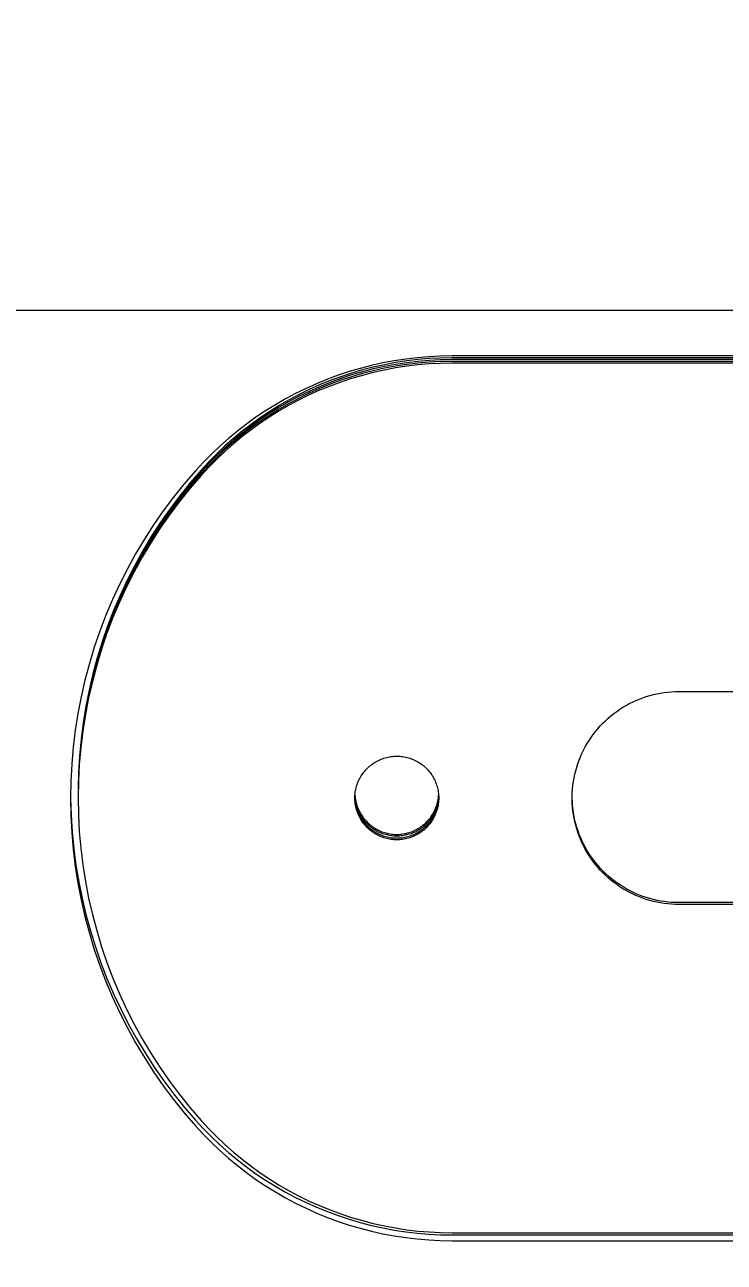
# Model space of a CAD drawing. Header units: inches. Extents: x -10 to 196, y -2 to 124.
# Drawn here: x 55.49 to 57.296, y 109.433 to 112.628 of the extents above; entities that cross this region are included whole.
import ezdxf

# ---------------------------------------------------------------- set-up
doc = ezdxf.new("R2010")
doc.units = ezdxf.units.IN
doc.layers.add('ZANO_R', color=7, linetype='Continuous', lineweight=0)
doc.layers.add('ZANO_W', color=1, linetype='Continuous', lineweight=0)
doc.styles.get("Standard").update_dxf_attribs({"font": 'arial.ttf'})
doc.dimstyles.new('amerykanie', dxfattribs={"dimtxt": 50, "dimasz": 50, "dimexe": 0.5, "dimexo": 0.5, "dimgap": 1, "dimtad": 1, "dimdec": 0, "dimzin": 0, "dimlunit": 5, "dimtxsty": 'Standard', "dimcen": 0.09, "dimclrd": 1, "dimclre": 1, "dimclrt": 1, "dimazin": 0, "dimtfac": 1, "dimtdec": 0, "dimtmove": 0, "dimatfit": 3, "dimfxl": 1, "dimtzin": 0, "dimarcsym": 1})

# ---------------------------------------------------------------- blocks, each defined once
blk = doc.blocks.new('*D387')
at = {"layer": 'ZANO_W', "color": 1, "lineweight": -2}
blk.add_arc((159.9897, 95.288), 5.9376, 93.97094, 170.33898, dxfattribs=at)
at = {"layer": 'ZANO_W', "color": 1}
for points in [[(159.576, 101.0448), (159.581, 101.3781), (160.5784, 101.1964)], [(153.9702, 96.2985), (154.3023, 96.2704), (154.052, 95.288)]]:
    blk.add_solid(points, dxfattribs=at)
at = {"layer": 'ZANO_W', "color": 1, "insert": (155.1052, 100.6833), "char_height": 1.625, "attachment_point": 5, "rotation": 42.155}
blk.add_mtext("95%%d41'", dxfattribs=at)

msp = doc.modelspace()

# ---------------------------------------------------------------- linework, layer by layer
at = {"layer": 'ZANO_R'}
for p, q in [((54.09893, 111.89152), (57.54012, 111.89152)), ((56.56261, 111.77243), (56.53274, 111.77093)), ((56.59251, 111.77293), (56.56261, 111.77243)), ((61.19031, 111.77293), (56.59251, 111.77293)), ((56.35615, 111.74094), (56.32747, 111.73249)), ((56.38511, 111.74841), (56.35615, 111.74094)), ((56.38972, 111.74415), (56.3614, 111.73685)), ((56.38972, 111.73952), (56.3614, 111.73222)), ((56.4143, 111.7549), (56.38511, 111.74841)), ((56.41826, 111.7505), (56.38972, 111.74415)), ((56.41826, 111.74587), (56.38972, 111.73952)), ((56.41826, 111.74123), (56.38972, 111.73489)), ((56.44369, 111.7604), (56.4143, 111.7549)), ((56.447, 111.75588), (56.41826, 111.7505)), ((56.447, 111.75125), (56.41826, 111.74587)), ((56.447, 111.74662), (56.41826, 111.74123)), ((56.447, 111.74198), (56.41826, 111.7366)), ((56.47325, 111.76491), (56.44369, 111.7604)), ((56.4759, 111.76029), (56.447, 111.75588)), ((56.4759, 111.75566), (56.447, 111.75125)), ((56.4759, 111.75103), (56.447, 111.74662)), ((56.4759, 111.74639), (56.447, 111.74198)), ((56.50295, 111.76842), (56.47325, 111.76491)), ((56.50494, 111.76373), (56.4759, 111.76029)), ((56.50494, 111.75909), (56.4759, 111.75566)), ((56.50494, 111.75446), (56.4759, 111.75103)), ((56.50494, 111.74982), (56.4759, 111.74639)), ((56.53274, 111.77093), (56.50295, 111.76842)), ((56.53407, 111.76618), (56.50494, 111.76373)), ((56.53407, 111.76154), (56.50494, 111.75909)), ((56.53407, 111.75691), (56.50494, 111.75446)), ((56.53407, 111.75228), (56.50494, 111.74982)), ((56.56327, 111.76765), (56.53407, 111.76618)), ((56.56327, 111.76301), (56.53407, 111.76154)), ((56.56327, 111.75838), (56.53407, 111.75691)), ((56.56327, 111.75375), (56.53407, 111.75228)), ((56.59251, 111.76813), (56.56327, 111.76765)), ((56.59251, 111.7635), (56.56327, 111.76301)), ((56.59251, 111.75886), (56.56327, 111.75838)), ((56.59251, 111.75423), (56.56327, 111.75375)), ((61.19031, 111.76813), (56.59251, 111.76813)), ((61.19031, 111.7635), (56.59251, 111.7635)), ((61.19031, 111.75886), (56.59251, 111.75886)), ((61.19031, 111.75423), (56.59251, 111.75423)), ((56.27103, 111.71273), (56.24334, 111.70144)), ((56.27817, 111.70927), (56.2511, 111.69823)), ((56.29908, 111.72309), (56.27103, 111.71273)), ((56.3056, 111.7194), (56.27817, 111.70927)), ((56.3056, 111.71476), (56.27817, 111.70464)), ((56.3056, 111.71013), (56.27817, 111.7)), ((56.32747, 111.73249), (56.29908, 111.72309)), ((56.33336, 111.72859), (56.3056, 111.7194)), ((56.33336, 111.72396), (56.3056, 111.71476)), ((56.33336, 111.71933), (56.3056, 111.71013)), ((56.33336, 111.71469), (56.3056, 111.7055)), ((56.3614, 111.73685), (56.33336, 111.72859)), ((56.3614, 111.73222), (56.33336, 111.72396)), ((56.3614, 111.72758), (56.33336, 111.71933)), ((56.3614, 111.72295), (56.33336, 111.71469)), ((56.38972, 111.73489), (56.3614, 111.72758)), ((56.38972, 111.73025), (56.3614, 111.72295)), ((56.41826, 111.7366), (56.38972, 111.73025)), ((56.18918, 111.67608), (56.16278, 111.66204)), ((56.21605, 111.68921), (56.18918, 111.67608)), ((56.22441, 111.68627), (56.19815, 111.67343)), ((56.22441, 111.68164), (56.19815, 111.6688)), ((56.22441, 111.67701), (56.19815, 111.66416)), ((56.24334, 111.70144), (56.21605, 111.68921)), ((56.2511, 111.69823), (56.22441, 111.68627)), ((56.2511, 111.69359), (56.22441, 111.68164)), ((56.2511, 111.68896), (56.22441, 111.67701)), ((56.2511, 111.68433), (56.22441, 111.67237)), ((56.27817, 111.70464), (56.2511, 111.69359)), ((56.27817, 111.7), (56.2511, 111.68896)), ((56.27817, 111.69537), (56.2511, 111.68433)), ((56.3056, 111.7055), (56.27817, 111.69537)), ((56.13686, 111.64713), (56.11146, 111.63135)), ((56.14699, 111.64512), (56.12215, 111.62969)), ((56.16278, 111.66204), (56.13686, 111.64713)), ((56.17233, 111.65971), (56.14699, 111.64512)), ((56.17233, 111.65508), (56.14699, 111.64049)), ((56.17233, 111.65044), (56.14699, 111.63586)), ((56.17233, 111.64581), (56.14699, 111.63122)), ((56.19815, 111.67343), (56.17233, 111.65971)), ((56.19815, 111.6688), (56.17233, 111.65508)), ((56.19815, 111.66416), (56.17233, 111.65044)), ((56.19815, 111.65953), (56.17233, 111.64581)), ((56.22441, 111.67237), (56.19815, 111.65953)), ((56.08661, 111.61472), (56.06233, 111.59726)), ((56.09785, 111.61344), (56.07411, 111.59637)), ((56.11146, 111.63135), (56.08661, 111.61472)), ((56.12215, 111.62969), (56.09785, 111.61344)), ((56.12215, 111.62506), (56.09785, 111.6088)), ((56.12215, 111.62043), (56.09785, 111.60417)), ((56.12215, 111.61579), (56.09785, 111.59953)), ((56.14699, 111.64049), (56.12215, 111.62506)), ((56.14699, 111.63586), (56.12215, 111.62043)), ((56.14699, 111.63122), (56.12215, 111.61579)), ((56.06233, 111.59726), (56.03865, 111.579)), ((56.07411, 111.59637), (56.05096, 111.57851)), ((56.07411, 111.59173), (56.05096, 111.57387)), ((56.07411, 111.5871), (56.05096, 111.56924)), ((56.07411, 111.58247), (56.05096, 111.56461)), ((56.09785, 111.6088), (56.07411, 111.59173)), ((56.09785, 111.60417), (56.07411, 111.5871)), ((56.09785, 111.59953), (56.07411, 111.58247)), ((56.0156, 111.55994), (55.99321, 111.54012)), ((56.02842, 111.55988), (56.00653, 111.5405)), ((56.02842, 111.55524), (56.00653, 111.53587)), ((56.02842, 111.55061), (56.00653, 111.53123)), ((56.03865, 111.579), (56.0156, 111.55994)), ((56.05096, 111.57851), (56.02842, 111.55988)), ((56.05096, 111.57387), (56.02842, 111.55524)), ((56.05096, 111.56924), (56.02842, 111.55061)), ((56.05096, 111.56461), (56.02842, 111.54598)), ((55.9715, 111.51956), (55.95049, 111.49828)), ((55.9853, 111.5204), (55.96476, 111.49959)), ((55.9853, 111.51576), (55.96476, 111.49495)), ((55.99321, 111.54012), (55.9715, 111.51956)), ((56.00653, 111.5405), (55.9853, 111.5204)), ((56.00653, 111.53587), (55.9853, 111.51576)), ((56.00653, 111.53123), (55.9853, 111.51113)), ((56.00653, 111.5266), (55.9853, 111.50649)), ((56.02842, 111.54598), (56.00653, 111.5266)), ((55.95049, 111.49828), (55.93022, 111.4763)), ((55.96476, 111.49959), (55.94493, 111.4781)), ((55.96476, 111.49495), (55.94493, 111.47346)), ((55.96476, 111.49032), (55.94493, 111.46883)), ((55.96476, 111.48569), (55.94493, 111.4642)), ((55.9853, 111.51113), (55.96476, 111.49032)), ((55.9853, 111.50649), (55.96476, 111.48569)), ((55.93022, 111.4763), (55.90146, 111.44292)), ((55.94493, 111.4642), (55.91663, 111.43133)), ((55.94493, 111.4781), (55.91692, 111.44557)), ((55.94493, 111.47346), (55.9174, 111.44151)), ((55.94493, 111.46883), (55.91851, 111.4382)), ((55.90146, 111.44292), (55.87389, 111.40856)), ((55.91663, 111.43133), (55.88947, 111.3975)), ((55.91692, 111.44557), (55.89003, 111.41209)), ((55.9174, 111.44151), (55.89096, 111.40865)), ((55.91851, 111.4382), (55.89309, 111.40673)), ((55.87389, 111.40856), (55.84752, 111.37327)), ((55.88947, 111.3975), (55.86351, 111.36275)), ((55.89003, 111.41209), (55.86431, 111.37772)), ((55.89096, 111.40865), (55.86564, 111.37492)), ((55.89309, 111.40673), (55.8687, 111.37445)), ((55.84752, 111.37327), (55.82239, 111.33708)), ((55.86351, 111.36275), (55.83877, 111.32712)), ((55.86431, 111.37772), (55.83978, 111.34248)), ((55.86564, 111.37492), (55.84147, 111.34035)), ((55.8687, 111.37445), (55.84536, 111.34141)), ((55.82239, 111.33708), (55.79853, 111.30005)), ((55.83877, 111.32712), (55.81528, 111.29066)), ((55.83978, 111.34248), (55.81648, 111.30642)), ((55.84147, 111.34035), (55.81848, 111.30499)), ((55.84536, 111.34141), (55.8231, 111.30763)), ((55.79853, 111.30005), (55.77597, 111.26221)), ((55.81648, 111.30642), (55.79442, 111.26958)), ((55.81848, 111.30499), (55.79669, 111.26887)), ((55.8231, 111.30763), (55.80194, 111.27315)), ((55.77597, 111.26221), (55.75474, 111.2236)), ((55.79442, 111.26958), (55.77365, 111.23201)), ((55.79669, 111.26887), (55.77613, 111.23204)), ((55.80194, 111.27315), (55.78191, 111.23801)), ((55.81528, 111.29066), (55.79307, 111.2534)), ((55.77365, 111.23201), (55.75417, 111.19375)), ((55.77613, 111.23204), (55.75683, 111.19454)), ((55.79307, 111.2534), (55.77216, 111.21539)), ((55.7815, 111.23726), (55.77508, 111.2254)), ((55.78191, 111.23801), (55.7815, 111.23726)), ((55.75474, 111.2236), (55.73485, 111.18429)), ((55.77216, 111.21539), (55.75258, 111.17668)), ((55.77483, 111.22494), (55.75684, 111.18989)), ((55.77508, 111.2254), (55.77483, 111.22494)), ((55.73485, 111.18429), (55.71634, 111.14431)), ((55.75258, 111.17668), (55.73436, 111.13732)), ((55.75417, 111.19375), (55.73602, 111.15484)), ((55.75683, 111.19454), (55.7388, 111.1564)), ((55.75684, 111.18989), (55.73996, 111.1543)), ((55.71634, 111.14431), (55.69923, 111.10371)), ((55.73436, 111.13732), (55.71751, 111.09735)), ((55.73602, 111.15484), (55.71921, 111.11534)), ((55.7388, 111.1564), (55.72207, 111.11769)), ((55.73996, 111.1543), (55.72421, 111.11819)), ((55.69923, 111.10371), (55.68354, 111.06255)), ((55.71921, 111.11534), (55.70377, 111.07528)), ((55.72207, 111.11769), (55.70665, 111.07843)), ((55.72421, 111.11819), (55.7096, 111.08161)), ((55.70377, 111.07528), (55.68971, 111.03471)), ((55.70665, 111.07843), (55.69256, 111.03867)), ((55.71751, 111.09735), (55.70206, 111.05682)), ((55.70493, 111.06917), (55.70455, 111.06813)), ((55.7096, 111.08161), (55.70493, 111.06917)), ((55.68354, 111.06255), (55.66929, 111.02086)), ((55.69256, 111.03867), (55.67982, 110.99846)), ((55.70206, 111.05682), (55.68803, 111.01577)), ((55.69492, 111.04102), (55.6906, 111.02817)), ((55.69523, 111.04192), (55.69492, 111.04102)), ((55.69966, 111.0546), (55.69523, 111.04192)), ((55.70001, 111.05559), (55.69966, 111.0546)), ((55.70455, 111.06813), (55.70001, 111.05559)), ((55.66929, 111.02086), (55.65649, 110.9787)), ((55.68803, 111.01577), (55.67542, 110.97427)), ((55.68971, 111.03471), (55.67706, 110.99369)), ((55.68592, 111.0137), (55.68181, 111.00045)), ((55.68613, 111.01435), (55.68592, 111.0137)), ((55.69034, 111.02738), (55.68613, 111.01435)), ((55.6906, 111.02817), (55.69034, 111.02738)), ((55.65649, 110.9787), (55.64515, 110.93613)), ((55.67542, 110.97427), (55.66427, 110.93235)), ((55.67706, 110.99369), (55.66581, 110.95225)), ((55.67982, 110.99846), (55.66845, 110.95784)), ((55.67764, 110.98647), (55.66984, 110.95854)), ((55.68166, 110.99997), (55.67764, 110.98647)), ((55.68181, 111.00045), (55.68166, 110.99997)), ((55.66581, 110.95225), (55.656, 110.91045)), ((55.66845, 110.95784), (55.65844, 110.91687)), ((55.66984, 110.95854), (55.66084, 110.92269)), ((55.64515, 110.93613), (55.63531, 110.89319)), ((55.656, 110.91045), (55.64762, 110.86835)), ((55.65844, 110.91687), (55.64983, 110.87558)), ((55.66084, 110.92269), (55.6529, 110.8866)), ((55.66427, 110.93235), (55.65457, 110.89007)), ((55.63531, 110.89319), (55.62695, 110.84993)), ((55.6529, 110.8866), (55.64604, 110.85028)), ((55.65457, 110.89007), (55.64634, 110.84748)), ((57.05073, 110.87522), (57.05923, 110.87948)), ((57.05923, 110.87948), (57.06787, 110.88343)), ((57.06787, 110.88343), (57.07664, 110.88709)), ((57.07664, 110.88709), (57.08553, 110.89044)), ((57.08553, 110.89044), (57.09454, 110.89348)), ((57.09454, 110.89348), (57.10364, 110.8962)), ((57.10364, 110.8962), (57.11284, 110.89861)), ((57.11284, 110.89861), (57.12211, 110.9007)), ((57.12211, 110.9007), (57.13144, 110.90247)), ((57.13144, 110.90247), (57.14084, 110.90391)), ((57.14084, 110.90391), (57.15027, 110.90503)), ((57.15027, 110.90503), (57.15974, 110.90582)), ((57.15974, 110.90582), (57.16924, 110.90629)), ((57.16924, 110.90629), (57.17874, 110.90642)), ((57.17874, 110.90642), (60.60408, 110.90642)), ((55.62695, 110.84993), (55.6201, 110.80641)), ((55.64634, 110.84748), (55.6396, 110.80463)), ((55.64604, 110.85028), (55.64025, 110.81377)), ((55.64762, 110.86835), (55.64069, 110.82597)), ((55.64983, 110.87558), (55.64261, 110.83402)), ((57.00327, 110.84379), (57.01071, 110.84971)), ((57.01071, 110.84971), (57.01835, 110.85536)), ((57.01835, 110.85536), (57.02618, 110.86074)), ((57.02618, 110.86074), (57.0342, 110.86585)), ((57.0342, 110.86585), (57.04238, 110.87068)), ((57.04238, 110.87068), (57.05073, 110.87522)), ((55.64069, 110.82597), (55.63522, 110.78339)), ((55.64025, 110.81377), (55.63554, 110.77711)), ((55.64261, 110.83402), (55.63679, 110.79224)), ((56.96937, 110.81058), (56.97568, 110.81768)), ((56.97568, 110.81768), (56.98224, 110.82457)), ((56.98224, 110.82457), (56.98902, 110.83122)), ((56.98902, 110.83122), (56.99604, 110.83763)), ((56.99604, 110.83763), (57.00327, 110.84379)), ((55.6201, 110.80641), (55.61477, 110.76268)), ((55.63522, 110.78339), (55.63122, 110.74065)), ((55.63679, 110.79224), (55.63239, 110.7503)), ((55.6396, 110.80463), (55.63435, 110.76157)), ((56.94669, 110.78011), (56.95196, 110.78802)), ((56.95196, 110.78802), (56.9575, 110.79574)), ((56.9575, 110.79574), (56.96331, 110.80326)), ((56.96331, 110.80326), (56.96937, 110.81058)), ((55.61477, 110.76268), (55.61095, 110.71879)), ((55.63239, 110.7503), (55.6294, 110.70822)), ((55.63435, 110.76157), (55.63059, 110.71836)), ((55.63554, 110.77711), (55.63192, 110.74033)), ((56.92842, 110.7468), (56.93255, 110.75536)), ((56.93255, 110.75536), (56.93698, 110.76377)), ((56.93698, 110.76377), (56.94169, 110.77202)), ((56.94169, 110.77202), (56.94669, 110.78011)), ((55.61095, 110.71879), (55.60866, 110.67479)), ((55.63059, 110.71836), (55.62834, 110.67504)), ((55.63122, 110.74065), (55.62868, 110.69779)), ((55.6304, 110.72022), (55.6298, 110.71067)), ((55.63077, 110.72551), (55.6304, 110.72022)), ((55.63143, 110.73426), (55.63077, 110.72551)), ((55.63192, 110.74033), (55.63143, 110.73426)), ((56.38088, 110.71437), (56.38382, 110.71674)), ((56.38382, 110.71674), (56.38683, 110.71901)), ((56.38683, 110.71901), (56.38992, 110.72117)), ((56.38992, 110.72117), (56.39309, 110.72322)), ((56.39309, 110.72322), (56.39632, 110.72516)), ((56.39632, 110.72516), (56.39962, 110.72698)), ((56.39962, 110.72698), (56.40299, 110.72869)), ((56.40299, 110.72869), (56.40641, 110.73028)), ((56.40641, 110.73028), (56.40988, 110.73176)), ((56.40988, 110.73176), (56.4134, 110.7331)), ((56.4134, 110.7331), (56.41697, 110.73433)), ((56.41697, 110.73433), (56.42058, 110.73543)), ((56.42058, 110.73543), (56.42422, 110.7364)), ((56.42422, 110.7364), (56.4279, 110.73725)), ((56.4279, 110.73725), (56.4316, 110.73797)), ((56.4316, 110.73797), (56.43532, 110.73856)), ((56.43532, 110.73856), (56.43907, 110.73902)), ((56.43907, 110.73902), (56.44283, 110.73935)), ((56.44283, 110.73935), (56.44659, 110.73954)), ((56.44659, 110.73954), (56.45036, 110.73961)), ((56.45036, 110.73961), (56.45413, 110.73954)), ((56.45413, 110.73954), (56.4579, 110.73935)), ((56.4579, 110.73935), (56.46166, 110.73902)), ((56.46166, 110.73902), (56.4654, 110.73856)), ((56.4654, 110.73856), (56.46913, 110.73797)), ((56.46913, 110.73797), (56.47283, 110.73725)), ((56.47283, 110.73725), (56.47651, 110.7364)), ((56.47651, 110.7364), (56.48015, 110.73543)), ((56.48015, 110.73543), (56.48376, 110.73433)), ((56.48376, 110.73433), (56.48732, 110.7331)), ((56.48732, 110.7331), (56.49085, 110.73176)), ((56.49085, 110.73176), (56.49432, 110.73028)), ((56.49432, 110.73028), (56.49774, 110.72869)), ((56.49774, 110.72869), (56.5011, 110.72698)), ((56.5011, 110.72698), (56.5044, 110.72516)), ((56.5044, 110.72516), (56.50764, 110.72322)), ((56.50764, 110.72322), (56.5108, 110.72117)), ((56.5108, 110.72117), (56.5139, 110.71901)), ((56.5139, 110.71901), (56.51691, 110.71674)), ((56.51691, 110.71674), (56.51985, 110.71437)), ((56.91493, 110.71129), (56.91784, 110.72034)), ((56.91784, 110.72034), (56.92106, 110.72928)), ((56.92106, 110.72928), (56.92459, 110.73811)), ((56.92459, 110.73811), (56.92842, 110.7468)), ((55.62868, 110.69779), (55.62762, 110.65487)), ((55.6294, 110.70822), (55.62784, 110.66607)), ((55.62883, 110.69217), (55.62838, 110.68095)), ((55.629, 110.69582), (55.62883, 110.69217)), ((55.62954, 110.70618), (55.629, 110.69582)), ((55.6298, 110.71067), (55.62954, 110.70618)), ((56.35487, 110.68237), (56.35671, 110.68566)), ((56.35671, 110.68566), (56.35866, 110.68889)), ((56.35866, 110.68889), (56.36072, 110.69205)), ((56.36072, 110.69205), (56.36289, 110.69514)), ((56.36289, 110.69514), (56.36516, 110.69815)), ((56.36516, 110.69815), (56.36754, 110.70107)), ((56.36754, 110.70107), (56.37002, 110.70392)), ((56.37002, 110.70392), (56.3726, 110.70667)), ((56.3726, 110.70667), (56.37527, 110.70933)), ((56.37527, 110.70933), (56.37803, 110.7119)), ((56.37803, 110.7119), (56.38088, 110.71437)), ((56.51985, 110.71437), (56.5227, 110.7119)), ((56.5227, 110.7119), (56.52546, 110.70933)), ((56.52546, 110.70933), (56.52813, 110.70667)), ((56.52813, 110.70667), (56.53071, 110.70392)), ((56.53071, 110.70392), (56.53319, 110.70107)), ((56.53319, 110.70107), (56.53556, 110.69815)), ((56.53556, 110.69815), (56.53784, 110.69514)), ((56.53784, 110.69514), (56.54001, 110.69205)), ((56.54001, 110.69205), (56.54207, 110.68889)), ((56.54207, 110.68889), (56.54402, 110.68566)), ((56.54402, 110.68566), (56.54585, 110.68237)), ((56.9081, 110.68363), (56.91005, 110.69293)), ((56.91005, 110.69293), (56.91233, 110.70215)), ((56.91233, 110.70215), (56.91493, 110.71129)), ((55.60866, 110.67479), (55.6079, 110.63074)), ((55.62834, 110.67504), (55.62758, 110.63167)), ((55.6278, 110.66419), (55.62766, 110.65487)), ((55.62829, 110.67817), (55.62784, 110.66144)), ((55.62794, 110.66607), (55.62784, 110.66144)), ((55.62838, 110.68095), (55.62829, 110.67817)), ((56.34379, 110.65043), (56.34452, 110.65413)), ((56.34452, 110.65413), (56.34538, 110.6578)), ((56.34538, 110.6578), (56.34636, 110.66144)), ((56.34636, 110.66144), (56.34747, 110.66505)), ((56.34747, 110.66505), (56.34871, 110.66861)), ((56.34871, 110.66861), (56.35007, 110.67213)), ((56.35007, 110.67213), (56.35155, 110.6756)), ((56.35155, 110.6756), (56.35315, 110.67901)), ((56.35315, 110.67901), (56.35487, 110.68237)), ((56.54585, 110.68237), (56.54757, 110.67901)), ((56.54757, 110.67901), (56.54918, 110.6756)), ((56.54918, 110.6756), (56.55066, 110.67213)), ((56.55066, 110.67213), (56.55202, 110.66861)), ((56.55202, 110.66861), (56.55325, 110.66505)), ((56.55325, 110.66505), (56.55437, 110.66144)), ((56.55437, 110.66144), (56.55535, 110.6578)), ((56.55535, 110.6578), (56.55621, 110.65413)), ((56.55621, 110.65413), (56.55694, 110.65043)), ((56.90351, 110.64592), (56.90416, 110.6554)), ((56.90416, 110.6554), (56.90515, 110.66485)), ((56.90515, 110.66485), (56.90646, 110.67427)), ((56.90646, 110.67427), (56.9081, 110.68363)), ((55.6079, 110.63074), (55.60866, 110.58669)), ((55.60799, 110.63045), (55.60925, 110.58714)), ((55.62758, 110.63167), (55.62834, 110.5883)), ((56.34209, 110.63167), (56.34217, 110.63544)), ((56.34217, 110.6279), (56.34209, 110.63167)), ((56.34212, 110.63399), (56.34227, 110.63023)), ((56.34217, 110.63544), (56.34238, 110.63921)), ((56.34238, 110.62413), (56.34217, 110.6279)), ((56.34244, 110.63239), (56.3422, 110.63613)), ((56.34227, 110.63023), (56.34256, 110.62648)), ((56.34232, 110.63862), (56.34263, 110.63489)), ((56.34238, 110.63921), (56.34272, 110.64296)), ((56.34272, 110.62038), (56.34238, 110.62413)), ((56.34281, 110.62866), (56.34244, 110.63239)), ((56.34256, 110.62648), (56.34298, 110.62274)), ((56.34263, 110.63489), (56.34308, 110.63118)), ((56.34272, 110.64296), (56.34319, 110.64671)), ((56.34332, 110.62494), (56.34281, 110.62866)), ((56.34298, 110.62274), (56.34353, 110.61902)), ((56.34308, 110.63118), (56.34365, 110.62748)), ((56.34319, 110.64671), (56.34379, 110.65043)), ((56.34395, 110.62125), (56.34332, 110.62494)), ((56.34365, 110.62748), (56.34435, 110.6238)), ((56.3447, 110.61757), (56.34395, 110.62125)), ((56.34435, 110.6238), (56.34518, 110.62015)), ((56.55555, 110.62015), (56.55637, 110.6238)), ((56.55678, 110.62125), (56.55602, 110.61757)), ((56.55637, 110.6238), (56.55707, 110.62748)), ((56.55741, 110.62494), (56.55678, 110.62125)), ((56.55694, 110.65043), (56.55754, 110.64671)), ((56.55707, 110.62748), (56.55765, 110.63118)), ((56.5572, 110.61902), (56.55775, 110.62274)), ((56.55791, 110.62866), (56.55741, 110.62494)), ((56.55754, 110.64671), (56.55801, 110.64296)), ((56.55765, 110.63118), (56.55809, 110.63489)), ((56.55775, 110.62274), (56.55816, 110.62648)), ((56.55828, 110.63239), (56.55791, 110.62866)), ((56.55801, 110.64296), (56.55835, 110.63921)), ((56.55835, 110.62413), (56.55801, 110.62038)), ((56.55809, 110.63489), (56.55841, 110.63862)), ((56.55816, 110.62648), (56.55845, 110.63023)), ((56.55853, 110.63613), (56.55828, 110.63239)), ((56.55835, 110.63921), (56.55856, 110.63544)), ((56.55856, 110.6279), (56.55835, 110.62413)), ((56.55845, 110.63023), (56.55861, 110.63399)), ((56.55856, 110.63544), (56.55864, 110.63167)), ((56.55864, 110.63167), (56.55856, 110.6279)), ((56.90318, 110.63642), (56.90351, 110.64592)), ((56.90318, 110.62692), (56.90318, 110.63642)), ((56.90351, 110.61742), (56.90318, 110.62692)), ((56.90359, 110.62074), (56.90321, 110.63021)), ((56.34319, 110.61663), (56.34272, 110.62038)), ((56.34379, 110.61291), (56.34319, 110.61663)), ((56.34353, 110.61902), (56.34421, 110.61531)), ((56.34452, 110.60921), (56.34379, 110.61291)), ((56.34421, 110.61531), (56.34501, 110.61164)), ((56.34538, 110.60554), (56.34452, 110.60921)), ((56.34559, 110.61393), (56.3447, 110.61757)), ((56.34501, 110.61164), (56.34594, 110.60799)), ((56.34518, 110.62015), (56.34613, 110.61653)), ((56.34636, 110.6019), (56.34538, 110.60554)), ((56.3466, 110.61032), (56.34559, 110.61393)), ((56.34594, 110.60799), (56.347, 110.60438)), ((56.34613, 110.61653), (56.34721, 110.61295)), ((56.34747, 110.59829), (56.34636, 110.6019)), ((56.34773, 110.60675), (56.3466, 110.61032)), ((56.347, 110.60438), (56.34818, 110.60081)), ((56.34721, 110.61295), (56.34841, 110.60941)), ((56.34871, 110.59473), (56.34747, 110.59829)), ((56.34899, 110.60322), (56.34773, 110.60675)), ((56.34818, 110.60081), (56.34949, 110.59728)), ((56.34841, 110.60941), (56.34974, 110.6059)), ((56.35007, 110.59121), (56.34871, 110.59473)), ((56.35037, 110.59973), (56.34899, 110.60322)), ((56.34949, 110.59728), (56.35092, 110.5938)), ((56.34974, 110.6059), (56.35118, 110.60245)), ((56.35155, 110.58774), (56.35007, 110.59121)), ((56.35186, 110.5963), (56.35037, 110.59973)), ((56.35092, 110.5938), (56.35247, 110.59038)), ((56.35118, 110.60245), (56.35274, 110.59905)), ((56.35348, 110.59291), (56.35186, 110.5963)), ((56.35247, 110.59038), (56.35413, 110.587)), ((56.35274, 110.59905), (56.35442, 110.59571)), ((56.35521, 110.58959), (56.35348, 110.59291)), ((56.35442, 110.59571), (56.35621, 110.59242)), ((56.35706, 110.58633), (56.35521, 110.58959)), ((56.35621, 110.59242), (56.35812, 110.5892)), ((56.35812, 110.5892), (56.36013, 110.58605)), ((56.5406, 110.58605), (56.54261, 110.5892)), ((56.54261, 110.5892), (56.54452, 110.59242)), ((56.54551, 110.58959), (56.54367, 110.58633)), ((56.54452, 110.59242), (56.54631, 110.59571)), ((56.54725, 110.59291), (56.54551, 110.58959)), ((56.54631, 110.59571), (56.54799, 110.59905)), ((56.54659, 110.587), (56.54826, 110.59038)), ((56.54886, 110.5963), (56.54725, 110.59291)), ((56.54799, 110.59905), (56.54955, 110.60245)), ((56.54826, 110.59038), (56.54981, 110.5938)), ((56.55036, 110.59973), (56.54886, 110.5963)), ((56.55066, 110.59121), (56.54918, 110.58774)), ((56.54955, 110.60245), (56.55099, 110.6059)), ((56.54981, 110.5938), (56.55124, 110.59728)), ((56.55174, 110.60322), (56.55036, 110.59973)), ((56.55202, 110.59473), (56.55066, 110.59121)), ((56.55099, 110.6059), (56.55231, 110.60941)), ((56.55124, 110.59728), (56.55254, 110.60081)), ((56.553, 110.60675), (56.55174, 110.60322)), ((56.55325, 110.59829), (56.55202, 110.59473)), ((56.55231, 110.60941), (56.55351, 110.61295)), ((56.55254, 110.60081), (56.55373, 110.60438)), ((56.55413, 110.61032), (56.553, 110.60675)), ((56.55437, 110.6019), (56.55325, 110.59829)), ((56.55351, 110.61295), (56.55459, 110.61653)), ((56.55373, 110.60438), (56.55478, 110.60799)), ((56.55514, 110.61393), (56.55413, 110.61032)), ((56.55535, 110.60554), (56.55437, 110.6019)), ((56.55459, 110.61653), (56.55555, 110.62015)), ((56.55478, 110.60799), (56.55572, 110.61164)), ((56.55602, 110.61757), (56.55514, 110.61393)), ((56.55621, 110.60921), (56.55535, 110.60554)), ((56.55572, 110.61164), (56.55652, 110.61531)), ((56.55694, 110.61291), (56.55621, 110.60921)), ((56.55652, 110.61531), (56.5572, 110.61902)), ((56.55754, 110.61663), (56.55694, 110.61291)), ((56.55801, 110.62038), (56.55754, 110.61663)), ((56.90416, 110.60794), (56.90351, 110.61742)), ((56.90431, 110.6113), (56.90359, 110.62074)), ((56.90515, 110.59849), (56.90416, 110.60794)), ((56.90535, 110.60189), (56.90431, 110.6113)), ((56.90646, 110.58907), (56.90515, 110.59849)), ((56.90671, 110.59252), (56.90535, 110.60189)), ((56.9081, 110.57971), (56.90646, 110.58907)), ((56.90839, 110.5832), (56.90671, 110.59252)), ((55.60866, 110.58669), (55.61095, 110.5427)), ((55.60925, 110.58714), (55.61199, 110.54389)), ((55.62834, 110.5883), (55.63059, 110.54498)), ((56.35315, 110.58433), (56.35155, 110.58774)), ((56.35487, 110.58097), (56.35315, 110.58433)), ((56.35413, 110.587), (56.35592, 110.58369)), ((56.35671, 110.57768), (56.35487, 110.58097)), ((56.35592, 110.58369), (56.35781, 110.58044)), ((56.35866, 110.57445), (56.35671, 110.57768)), ((56.35902, 110.58313), (56.35706, 110.58633)), ((56.35781, 110.58044), (56.35982, 110.57726)), ((56.36072, 110.57129), (56.35866, 110.57445)), ((56.36108, 110.58001), (56.35902, 110.58313)), ((56.35982, 110.57726), (56.36194, 110.57415)), ((56.36013, 110.58605), (56.36225, 110.58296)), ((56.36289, 110.5682), (56.36072, 110.57129)), ((56.36326, 110.57695), (56.36108, 110.58001)), ((56.36194, 110.57415), (56.36416, 110.57112)), ((56.36225, 110.58296), (56.36448, 110.57996)), ((56.36516, 110.56519), (56.36289, 110.5682)), ((56.36554, 110.57398), (56.36326, 110.57695)), ((56.36416, 110.57112), (56.36649, 110.56816)), ((56.36448, 110.57996), (56.36681, 110.57703)), ((56.36754, 110.56227), (56.36516, 110.56519)), ((56.36792, 110.57108), (56.36554, 110.57398)), ((56.36649, 110.56816), (56.36892, 110.56529)), ((56.36681, 110.57703), (56.36924, 110.57418)), ((56.37002, 110.55942), (56.36754, 110.56227)), ((56.3704, 110.56827), (56.36792, 110.57108)), ((56.36892, 110.56529), (56.37145, 110.5625)), ((56.36924, 110.57418), (56.37177, 110.57142)), ((56.3726, 110.55667), (56.37002, 110.55942)), ((56.37297, 110.56555), (56.3704, 110.56827)), ((56.37145, 110.5625), (56.37407, 110.55981)), ((56.37177, 110.57142), (56.37439, 110.56875)), ((56.37564, 110.56291), (56.37297, 110.56555)), ((56.37407, 110.55981), (56.37679, 110.5572)), ((56.37439, 110.56875), (56.3771, 110.56617)), ((56.3784, 110.56037), (56.37564, 110.56291)), ((56.37679, 110.5572), (56.37959, 110.55469)), ((56.3771, 110.56617), (56.3799, 110.56369)), ((56.38124, 110.55793), (56.3784, 110.56037)), ((56.3799, 110.56369), (56.38279, 110.56131)), ((56.38417, 110.55559), (56.38124, 110.55793)), ((56.38279, 110.56131), (56.38575, 110.55902)), ((56.38575, 110.55902), (56.38879, 110.55684)), ((56.51194, 110.55684), (56.51498, 110.55902)), ((56.51498, 110.55902), (56.51794, 110.56131)), ((56.51949, 110.55793), (56.51656, 110.55559)), ((56.51794, 110.56131), (56.52083, 110.56369)), ((56.52233, 110.56037), (56.51949, 110.55793)), ((56.52083, 110.56369), (56.52362, 110.56617)), ((56.52113, 110.55469), (56.52394, 110.5572)), ((56.52509, 110.56291), (56.52233, 110.56037)), ((56.52362, 110.56617), (56.52634, 110.56875)), ((56.52394, 110.5572), (56.52665, 110.55981)), ((56.52776, 110.56555), (56.52509, 110.56291)), ((56.52634, 110.56875), (56.52896, 110.57142)), ((56.52665, 110.55981), (56.52928, 110.5625)), ((56.53033, 110.56827), (56.52776, 110.56555)), ((56.53071, 110.55942), (56.52813, 110.55667)), ((56.52896, 110.57142), (56.53148, 110.57418)), ((56.52928, 110.5625), (56.5318, 110.56529)), ((56.53281, 110.57108), (56.53033, 110.56827)), ((56.53319, 110.56227), (56.53071, 110.55942)), ((56.53148, 110.57418), (56.53391, 110.57703)), ((56.5318, 110.56529), (56.53423, 110.56816)), ((56.53519, 110.57398), (56.53281, 110.57108)), ((56.53556, 110.56519), (56.53319, 110.56227)), ((56.53391, 110.57703), (56.53625, 110.57996)), ((56.53423, 110.56816), (56.53656, 110.57112)), ((56.53747, 110.57695), (56.53519, 110.57398)), ((56.53784, 110.5682), (56.53556, 110.56519)), ((56.53625, 110.57996), (56.53847, 110.58296)), ((56.53656, 110.57112), (56.53879, 110.57415)), ((56.53964, 110.58001), (56.53747, 110.57695)), ((56.54001, 110.57129), (56.53784, 110.5682)), ((56.53847, 110.58296), (56.5406, 110.58605)), ((56.53879, 110.57415), (56.54091, 110.57726)), ((56.54171, 110.58313), (56.53964, 110.58001)), ((56.54207, 110.57445), (56.54001, 110.57129)), ((56.54091, 110.57726), (56.54291, 110.58044)), ((56.54367, 110.58633), (56.54171, 110.58313)), ((56.54402, 110.57768), (56.54207, 110.57445)), ((56.54291, 110.58044), (56.54481, 110.58369)), ((56.54585, 110.58097), (56.54402, 110.57768)), ((56.54481, 110.58369), (56.54659, 110.587)), ((56.54757, 110.58433), (56.54585, 110.58097)), ((56.54918, 110.58774), (56.54757, 110.58433)), ((56.91005, 110.57041), (56.9081, 110.57971)), ((56.91039, 110.57394), (56.90839, 110.5832)), ((56.91233, 110.56119), (56.91005, 110.57041)), ((56.91271, 110.56476), (56.91039, 110.57394)), ((56.91493, 110.55205), (56.91233, 110.56119)), ((56.91534, 110.55567), (56.91271, 110.56476)), ((55.61095, 110.5427), (55.61477, 110.49881)), ((55.61199, 110.54389), (55.61621, 110.50076)), ((55.63059, 110.54498), (55.63435, 110.50177)), ((56.37527, 110.55401), (56.3726, 110.55667)), ((56.37803, 110.55144), (56.37527, 110.55401)), ((56.38088, 110.54897), (56.37803, 110.55144)), ((56.37959, 110.55469), (56.38248, 110.55228)), ((56.38382, 110.5466), (56.38088, 110.54897)), ((56.38248, 110.55228), (56.38545, 110.54998)), ((56.38683, 110.54433), (56.38382, 110.5466)), ((56.38717, 110.55335), (56.38417, 110.55559)), ((56.38545, 110.54998), (56.3885, 110.54777)), ((56.38992, 110.54217), (56.38683, 110.54433)), ((56.39025, 110.55121), (56.38717, 110.55335)), ((56.3885, 110.54777), (56.39163, 110.54568)), ((56.38879, 110.55684), (56.39191, 110.55477)), ((56.39309, 110.54012), (56.38992, 110.54217)), ((56.39341, 110.54919), (56.39025, 110.55121)), ((56.39163, 110.54568), (56.39482, 110.54369)), ((56.39191, 110.55477), (56.39509, 110.5528)), ((56.39632, 110.53818), (56.39309, 110.54012)), ((56.39663, 110.54727), (56.39341, 110.54919)), ((56.39482, 110.54369), (56.39809, 110.54182)), ((56.39509, 110.5528), (56.39834, 110.55095)), ((56.39962, 110.53636), (56.39632, 110.53818)), ((56.39991, 110.54547), (56.39663, 110.54727)), ((56.39809, 110.54182), (56.40141, 110.54006)), ((56.39834, 110.55095), (56.40165, 110.54921)), ((56.40299, 110.53465), (56.39962, 110.53636)), ((56.40326, 110.54378), (56.39991, 110.54547)), ((56.40141, 110.54006), (56.4048, 110.53842)), ((56.40165, 110.54921), (56.40502, 110.54758)), ((56.40641, 110.53306), (56.40299, 110.53465)), ((56.40666, 110.54221), (56.40326, 110.54378)), ((56.4048, 110.53842), (56.40824, 110.5369)), ((56.40502, 110.54758), (56.40845, 110.54607)), ((56.40988, 110.53159), (56.40641, 110.53306)), ((56.41012, 110.54075), (56.40666, 110.54221)), ((56.40824, 110.5369), (56.41173, 110.53549)), ((56.40845, 110.54607), (56.41192, 110.54468)), ((56.4134, 110.53024), (56.40988, 110.53159)), ((56.41362, 110.53942), (56.41012, 110.54075)), ((56.41173, 110.53549), (56.41527, 110.53421)), ((56.41192, 110.54468), (56.41545, 110.54342)), ((56.41697, 110.52901), (56.4134, 110.53024)), ((56.41717, 110.53821), (56.41362, 110.53942)), ((56.41527, 110.53421), (56.41885, 110.53305)), ((56.41545, 110.54342), (56.41901, 110.54227)), ((56.42058, 110.52791), (56.41697, 110.52901)), ((56.42076, 110.53712), (56.41717, 110.53821)), ((56.41885, 110.53305), (56.42246, 110.53202)), ((56.41901, 110.54227), (56.42261, 110.54125)), ((56.42422, 110.52694), (56.42058, 110.52791)), ((56.42438, 110.53616), (56.42076, 110.53712)), ((56.42246, 110.53202), (56.42612, 110.53112)), ((56.42261, 110.54125), (56.42624, 110.54035)), ((56.4279, 110.52609), (56.42422, 110.52694)), ((56.42803, 110.53533), (56.42438, 110.53616)), ((56.42612, 110.53112), (56.4298, 110.53034)), ((56.42624, 110.54035), (56.4299, 110.53958)), ((56.4316, 110.52537), (56.4279, 110.52609)), ((56.43171, 110.53462), (56.42803, 110.53533)), ((56.4298, 110.53034), (56.4335, 110.52969)), ((56.4299, 110.53958), (56.43359, 110.53894)), ((56.43532, 110.52478), (56.4316, 110.52537)), ((56.43542, 110.53404), (56.43171, 110.53462)), ((56.4335, 110.52969), (56.43723, 110.52917)), ((56.43359, 110.53894), (56.4373, 110.53842)), ((56.43914, 110.53358), (56.43542, 110.53404)), ((56.43723, 110.52917), (56.44097, 110.52877)), ((56.4373, 110.53842), (56.44102, 110.53804)), ((56.44287, 110.53326), (56.43914, 110.53358)), ((56.44097, 110.52877), (56.44472, 110.52851)), ((56.44102, 110.53804), (56.44475, 110.53778)), ((56.44662, 110.53306), (56.44287, 110.53326)), ((56.44472, 110.52851), (56.44848, 110.52838)), ((56.44475, 110.53778), (56.44849, 110.53765)), ((56.45036, 110.533), (56.44662, 110.53306)), ((56.44848, 110.52838), (56.45224, 110.52838)), ((56.44849, 110.53765), (56.45223, 110.53765)), ((56.45411, 110.53306), (56.45036, 110.533)), ((56.45223, 110.53765), (56.45597, 110.53778)), ((56.45224, 110.52838), (56.456, 110.52851)), ((56.45785, 110.53326), (56.45411, 110.53306)), ((56.45597, 110.53778), (56.45971, 110.53804)), ((56.456, 110.52851), (56.45976, 110.52877)), ((56.46159, 110.53358), (56.45785, 110.53326)), ((56.45971, 110.53804), (56.46343, 110.53842)), ((56.45976, 110.52877), (56.4635, 110.52917)), ((56.46531, 110.53404), (56.46159, 110.53358)), ((56.46343, 110.53842), (56.46714, 110.53894)), ((56.4635, 110.52917), (56.46723, 110.52969)), ((56.46901, 110.53462), (56.46531, 110.53404)), ((56.46913, 110.52537), (56.4654, 110.52478)), ((56.46714, 110.53894), (56.47082, 110.53958)), ((56.46723, 110.52969), (56.47093, 110.53034)), ((56.47269, 110.53533), (56.46901, 110.53462)), ((56.47283, 110.52609), (56.46913, 110.52537)), ((56.47082, 110.53958), (56.47449, 110.54035)), ((56.47093, 110.53034), (56.47461, 110.53112)), ((56.47635, 110.53616), (56.47269, 110.53533)), ((56.47651, 110.52694), (56.47283, 110.52609)), ((56.47449, 110.54035), (56.47812, 110.54125)), ((56.47461, 110.53112), (56.47826, 110.53202)), ((56.47997, 110.53712), (56.47635, 110.53616)), ((56.48015, 110.52791), (56.47651, 110.52694)), ((56.47812, 110.54125), (56.48172, 110.54227)), ((56.47826, 110.53202), (56.48188, 110.53305)), ((56.48356, 110.53821), (56.47997, 110.53712)), ((56.48376, 110.52901), (56.48015, 110.52791)), ((56.48172, 110.54227), (56.48528, 110.54342)), ((56.48188, 110.53305), (56.48546, 110.53421)), ((56.4871, 110.53942), (56.48356, 110.53821)), ((56.48732, 110.53024), (56.48376, 110.52901)), ((56.48528, 110.54342), (56.4888, 110.54468)), ((56.48546, 110.53421), (56.489, 110.53549)), ((56.49061, 110.54075), (56.4871, 110.53942)), ((56.49085, 110.53159), (56.48732, 110.53024)), ((56.4888, 110.54468), (56.49228, 110.54607)), ((56.489, 110.53549), (56.49249, 110.5369)), ((56.49406, 110.54221), (56.49061, 110.54075)), ((56.49432, 110.53306), (56.49085, 110.53159)), ((56.49228, 110.54607), (56.4957, 110.54758)), ((56.49249, 110.5369), (56.49593, 110.53842)), ((56.49747, 110.54378), (56.49406, 110.54221)), ((56.49774, 110.53465), (56.49432, 110.53306)), ((56.4957, 110.54758), (56.49907, 110.54921)), ((56.49593, 110.53842), (56.49931, 110.54006)), ((56.50081, 110.54547), (56.49747, 110.54378)), ((56.5011, 110.53636), (56.49774, 110.53465)), ((56.49907, 110.54921), (56.50239, 110.55095)), ((56.49931, 110.54006), (56.50264, 110.54182)), ((56.5041, 110.54727), (56.50081, 110.54547)), ((56.5044, 110.53818), (56.5011, 110.53636)), ((56.50239, 110.55095), (56.50564, 110.5528)), ((56.50264, 110.54182), (56.5059, 110.54369)), ((56.50732, 110.54919), (56.5041, 110.54727)), ((56.50764, 110.54012), (56.5044, 110.53818)), ((56.50564, 110.5528), (56.50882, 110.55477)), ((56.5059, 110.54369), (56.5091, 110.54568)), ((56.51047, 110.55121), (56.50732, 110.54919)), ((56.5108, 110.54217), (56.50764, 110.54012)), ((56.50882, 110.55477), (56.51194, 110.55684)), ((56.5091, 110.54568), (56.51222, 110.54777)), ((56.51355, 110.55335), (56.51047, 110.55121)), ((56.5139, 110.54433), (56.5108, 110.54217)), ((56.51222, 110.54777), (56.51527, 110.54998)), ((56.51656, 110.55559), (56.51355, 110.55335)), ((56.51691, 110.5466), (56.5139, 110.54433)), ((56.51527, 110.54998), (56.51824, 110.55228)), ((56.51985, 110.54897), (56.51691, 110.5466)), ((56.51824, 110.55228), (56.52113, 110.55469)), ((56.5227, 110.55144), (56.51985, 110.54897)), ((56.52546, 110.55401), (56.5227, 110.55144)), ((56.52813, 110.55667), (56.52546, 110.55401)), ((56.91784, 110.543), (56.91493, 110.55205)), ((56.91829, 110.54667), (56.91534, 110.55567)), ((56.92106, 110.53406), (56.91784, 110.543)), ((56.92154, 110.53777), (56.91829, 110.54667)), ((56.92459, 110.52523), (56.92106, 110.53406)), ((56.9251, 110.529), (56.92154, 110.53777)), ((56.92842, 110.51654), (56.92459, 110.52523)), ((56.92896, 110.52035), (56.9251, 110.529)), ((55.61477, 110.49881), (55.6201, 110.45507)), ((55.61621, 110.50076), (55.62189, 110.4578)), ((55.63435, 110.50177), (55.6396, 110.45871)), ((56.43907, 110.52432), (56.43532, 110.52478)), ((56.44283, 110.52399), (56.43907, 110.52432)), ((56.44659, 110.5238), (56.44283, 110.52399)), ((56.45036, 110.52373), (56.44659, 110.5238)), ((56.45413, 110.5238), (56.45036, 110.52373)), ((56.4579, 110.52399), (56.45413, 110.5238)), ((56.46166, 110.52432), (56.4579, 110.52399)), ((56.4654, 110.52478), (56.46166, 110.52432)), ((56.93255, 110.50798), (56.92842, 110.51654)), ((56.93311, 110.51184), (56.92896, 110.52035)), ((56.93698, 110.49957), (56.93255, 110.50798)), ((56.93755, 110.50348), (56.93311, 110.51184)), ((56.94169, 110.49132), (56.93698, 110.49957)), ((56.94228, 110.49527), (56.93755, 110.50348)), ((56.94729, 110.48723), (56.94228, 110.49527)), ((56.94669, 110.48323), (56.94169, 110.49132)), ((56.95196, 110.47532), (56.94669, 110.48323)), ((56.95257, 110.47937), (56.94729, 110.48723)), ((56.9575, 110.4676), (56.95196, 110.47532)), ((56.95812, 110.4717), (56.95257, 110.47937)), ((56.96331, 110.46008), (56.9575, 110.4676)), ((56.96393, 110.46422), (56.95812, 110.4717)), ((56.96999, 110.45695), (56.96393, 110.46422)), ((55.6201, 110.45507), (55.62695, 110.41155)), ((55.62189, 110.4578), (55.62903, 110.41505)), ((55.6396, 110.45871), (55.64634, 110.41586)), ((56.96937, 110.45276), (56.96331, 110.46008)), ((56.97568, 110.44566), (56.96937, 110.45276)), ((56.9763, 110.44989), (56.96999, 110.45695)), ((56.98224, 110.43878), (56.97568, 110.44566)), ((56.98285, 110.44305), (56.9763, 110.44989)), ((56.98902, 110.43212), (56.98224, 110.43878)), ((56.98963, 110.43644), (56.98285, 110.44305)), ((56.99604, 110.42571), (56.98902, 110.43212)), ((56.99663, 110.43006), (56.98963, 110.43644)), ((57.00385, 110.42393), (56.99663, 110.43006)), ((55.62695, 110.41155), (55.63531, 110.3683)), ((55.62903, 110.41505), (55.63762, 110.37258)), ((55.64634, 110.41586), (55.65457, 110.37327)), ((57.00327, 110.41955), (56.99604, 110.42571)), ((57.01071, 110.41363), (57.00327, 110.41955)), ((57.01127, 110.41806), (57.00385, 110.42393)), ((57.01835, 110.40798), (57.01071, 110.41363)), ((57.0189, 110.41244), (57.01127, 110.41806)), ((57.02618, 110.4026), (57.01835, 110.40798)), ((57.02671, 110.40709), (57.0189, 110.41244)), ((57.0342, 110.39749), (57.02618, 110.4026)), ((57.0347, 110.40201), (57.02671, 110.40709)), ((57.04238, 110.39266), (57.0342, 110.39749)), ((57.04286, 110.3972), (57.0347, 110.40201)), ((57.05118, 110.39268), (57.04286, 110.3972)), ((55.63531, 110.3683), (55.64515, 110.32536)), ((55.63762, 110.37258), (55.64766, 110.33042)), ((55.65457, 110.37327), (55.66427, 110.33099)), ((57.05073, 110.38812), (57.04238, 110.39266)), ((57.05923, 110.38386), (57.05073, 110.38812)), ((57.05966, 110.38845), (57.05118, 110.39268)), ((57.06787, 110.37991), (57.05923, 110.38386)), ((57.06827, 110.38452), (57.05966, 110.38845)), ((57.07664, 110.37625), (57.06787, 110.37991)), ((57.07701, 110.38088), (57.06827, 110.38452)), ((57.08553, 110.3729), (57.07664, 110.37625)), ((57.08587, 110.37755), (57.07701, 110.38088)), ((57.09454, 110.36987), (57.08553, 110.3729)), ((57.09485, 110.37452), (57.08587, 110.37755)), ((57.10364, 110.36714), (57.09454, 110.36987)), ((57.10392, 110.3718), (57.09485, 110.37452)), ((57.11284, 110.36473), (57.10364, 110.36714)), ((57.11308, 110.3694), (57.10392, 110.3718)), ((57.12231, 110.36731), (57.11308, 110.3694)), ((57.13162, 110.36554), (57.12231, 110.36731)), ((57.14098, 110.3641), (57.13162, 110.36554)), ((57.12211, 110.36264), (57.11284, 110.36473)), ((57.13144, 110.36087), (57.12211, 110.36264)), ((57.14084, 110.35943), (57.13144, 110.36087)), ((57.15027, 110.35831), (57.14084, 110.35943)), ((57.15038, 110.36297), (57.14098, 110.3641)), ((57.15974, 110.35752), (57.15027, 110.35831)), ((57.15981, 110.36217), (57.15038, 110.36297)), ((57.16924, 110.35705), (57.15974, 110.35752)), ((57.16927, 110.3617), (57.15981, 110.36217)), ((57.17874, 110.35692), (57.16924, 110.35705)), ((57.17874, 110.36155), (57.16927, 110.3617)), ((60.60408, 110.36155), (57.17874, 110.36155)), ((60.60408, 110.35692), (57.17874, 110.35692)), ((55.64515, 110.32536), (55.65649, 110.28278)), ((55.64766, 110.33042), (55.65913, 110.28863)), ((55.66427, 110.33099), (55.67542, 110.28907)), ((55.65649, 110.28278), (55.66929, 110.24063)), ((55.65913, 110.28863), (55.67202, 110.24726)), ((55.67542, 110.28907), (55.68803, 110.24757)), ((55.66929, 110.24063), (55.68354, 110.19894)), ((55.67202, 110.24726), (55.68631, 110.20635)), ((55.68803, 110.24757), (55.70206, 110.20652)), ((55.68631, 110.20635), (55.70198, 110.16595)), ((55.70206, 110.20652), (55.71751, 110.16599)), ((55.68354, 110.19894), (55.69923, 110.15777)), ((55.69923, 110.15777), (55.71634, 110.11718)), ((55.70198, 110.16595), (55.71903, 110.1261)), ((55.71751, 110.16599), (55.73436, 110.12602)), ((55.71634, 110.11718), (55.73485, 110.0772)), ((55.71903, 110.1261), (55.73742, 110.08687)), ((55.73436, 110.12602), (55.75258, 110.08666)), ((55.73742, 110.08687), (55.75714, 110.04828)), ((55.75258, 110.08666), (55.77216, 110.04795)), ((55.73485, 110.0772), (55.75474, 110.03788)), ((55.75714, 110.04828), (55.77816, 110.01038)), ((55.77216, 110.04795), (55.79307, 110.00994)), ((55.75474, 110.03788), (55.77597, 109.99928)), ((55.77597, 109.99928), (55.79853, 109.96144)), ((55.77816, 110.01038), (55.80046, 109.97323)), ((55.79307, 110.00994), (55.81528, 109.97268)), ((55.79853, 109.96144), (55.82239, 109.9244)), ((55.80046, 109.97323), (55.82402, 109.93685)), ((55.81528, 109.97268), (55.83877, 109.93622)), ((55.82239, 109.9244), (55.84752, 109.88822)), ((55.82402, 109.93685), (55.8488, 109.90131)), ((55.83877, 109.93622), (55.86351, 109.90059)), ((55.84752, 109.88822), (55.87389, 109.85292)), ((55.8488, 109.90131), (55.87478, 109.86662)), ((55.86351, 109.90059), (55.88947, 109.86584)), ((55.87478, 109.86662), (55.90193, 109.83284)), ((55.88947, 109.86584), (55.91663, 109.83201)), ((55.87389, 109.85292), (55.90146, 109.81857)), ((55.90193, 109.83284), (55.93022, 109.80001)), ((55.91663, 109.83201), (55.94493, 109.79914)), ((55.90146, 109.81857), (55.93022, 109.78518)), ((55.93022, 109.80001), (55.95049, 109.77803)), ((55.94493, 109.79914), (55.96476, 109.77765)), ((55.93022, 109.78518), (55.95049, 109.76321)), ((55.95049, 109.77803), (55.9715, 109.75675)), ((55.95049, 109.76321), (55.9715, 109.74192)), ((55.96476, 109.77765), (55.9853, 109.75685)), ((55.9715, 109.75675), (55.99321, 109.73619)), ((55.9715, 109.74192), (55.99321, 109.72136)), ((55.9853, 109.75685), (56.00653, 109.73674)), ((55.99321, 109.73619), (56.0156, 109.71637)), ((56.00653, 109.73674), (56.02842, 109.71736)), ((55.99321, 109.72136), (56.0156, 109.70154)), ((56.0156, 109.71637), (56.03865, 109.69732)), ((56.0156, 109.70154), (56.03865, 109.68249)), ((56.02842, 109.71736), (56.05096, 109.69873)), ((56.03865, 109.69732), (56.06233, 109.67905)), ((56.05096, 109.69873), (56.07411, 109.68087)), ((56.03865, 109.68249), (56.06233, 109.66423)), ((56.06233, 109.67905), (56.08661, 109.6616)), ((56.06233, 109.66423), (56.08661, 109.64677)), ((56.07411, 109.68087), (56.09785, 109.66381)), ((56.09785, 109.66381), (56.12215, 109.64755)), ((56.08661, 109.6616), (56.11146, 109.64497)), ((56.08661, 109.64677), (56.11146, 109.63014)), ((56.11146, 109.64497), (56.13686, 109.62919)), ((56.12215, 109.64755), (56.14699, 109.63212)), ((56.14699, 109.63212), (56.17233, 109.61753)), ((56.11146, 109.63014), (56.13686, 109.61436)), ((56.13686, 109.62919), (56.16278, 109.61427)), ((56.13686, 109.61436), (56.16278, 109.59944)), ((56.16278, 109.61427), (56.18918, 109.60024)), ((56.16278, 109.59944), (56.18918, 109.58541)), ((56.17233, 109.61753), (56.19815, 109.60381)), ((56.18918, 109.60024), (56.21605, 109.5871)), ((56.19815, 109.60381), (56.22441, 109.59097)), ((56.18918, 109.58541), (56.21605, 109.57227)), ((56.21605, 109.5871), (56.24334, 109.57488)), ((56.21605, 109.57227), (56.24334, 109.56005)), ((56.22441, 109.59097), (56.2511, 109.57901)), ((56.24334, 109.57488), (56.27103, 109.56358)), ((56.2511, 109.57901), (56.27817, 109.56797)), ((56.27817, 109.56797), (56.3056, 109.55784)), ((56.24334, 109.56005), (56.27103, 109.54876)), ((56.27103, 109.56358), (56.29908, 109.55323)), ((56.27103, 109.54876), (56.29908, 109.5384)), ((56.29908, 109.55323), (56.32747, 109.54382)), ((56.29908, 109.5384), (56.32747, 109.52899)), ((56.3056, 109.55784), (56.33336, 109.54865)), ((56.32747, 109.54382), (56.35615, 109.53538)), ((56.33336, 109.54865), (56.3614, 109.54039)), ((56.35615, 109.53538), (56.38511, 109.52791)), ((56.3614, 109.54039), (56.38972, 109.53309)), ((56.32747, 109.52899), (56.35615, 109.52055)), ((56.35615, 109.52055), (56.38511, 109.51308)), ((56.38511, 109.52791), (56.4143, 109.52142)), ((56.38511, 109.51308), (56.4143, 109.50659)), ((56.38972, 109.53309), (56.41826, 109.52674)), ((56.4143, 109.52142), (56.44369, 109.51591)), ((56.4143, 109.50659), (56.44369, 109.50108)), ((56.41826, 109.52674), (56.447, 109.52136)), ((56.44369, 109.51591), (56.47325, 109.5114)), ((56.447, 109.52136), (56.4759, 109.51695)), ((56.47325, 109.5114), (56.50295, 109.50789)), ((56.4759, 109.51695), (56.50494, 109.51352)), ((56.50295, 109.50789), (56.53274, 109.50538)), ((56.50494, 109.51352), (56.53407, 109.51106)), ((56.53274, 109.50538), (56.56261, 109.50388)), ((56.53407, 109.51106), (56.56327, 109.50959)), ((56.56261, 109.50388), (56.59251, 109.50339)), ((56.56327, 109.50959), (56.59251, 109.50911)), ((56.59251, 109.50911), (61.19031, 109.50911)), ((56.59251, 109.50339), (61.19031, 109.50339)), ((56.44369, 109.50108), (56.47325, 109.49657)), ((56.47325, 109.49657), (56.50295, 109.49306)), ((56.50295, 109.49306), (56.53274, 109.49056)), ((56.53274, 109.49056), (56.56261, 109.48905)), ((56.56261, 109.48905), (56.59251, 109.48856)), ((56.59251, 109.48856), (61.19031, 109.48856))]:
    msp.add_line(p, q, dxfattribs=at)

# ---------------------------------------------------------------- dimensions: what is measured, and where the dimension line sits
at = {"layer": 'ZANO_W'}
dim = msp.add_angular_dim_2l(base=(157.36756, 100.61533), line1=((2.04347, 95.28803), (194.03215, 95.28803)), line2=((159.99227, 95.31398), (161.71743, 112.62819)), dimstyle='amerykanie', override={"dimtxt": 1.625, "dimasz": 1, "dimgap": 0.5, "dimdec": 4, "dimaunit": 1, "dimadec": 1, "dimtdec": 4, "dimtmove": 1, "dimfrac": 2}, dxfattribs=at)
dim.commit()
dim.dimension.update_dxf_attribs({"geometry": '*D387', "text_midpoint": (155.10523, 100.68335)})

doc.saveas('drawing.dxf')
